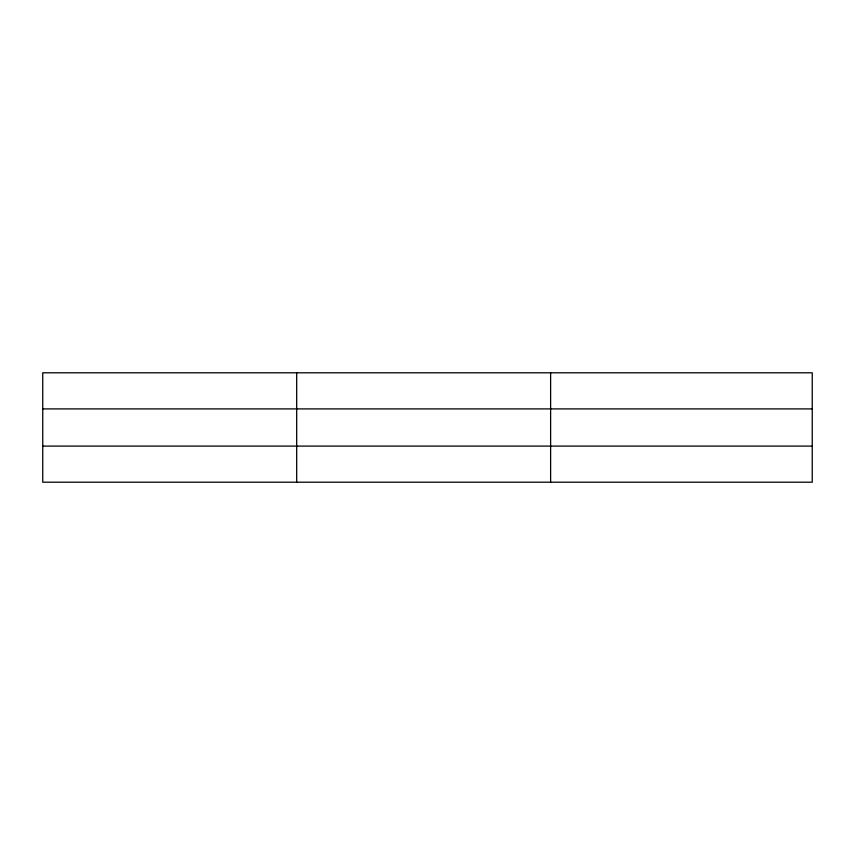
<?xml version="1.0" encoding="UTF-8"?>
<svg xmlns="http://www.w3.org/2000/svg" width="855" height="855" viewBox="0 0 855 855"><rect width="100%" height="100%" fill="white"/><g stroke="black" fill="none" stroke-linecap="round" stroke-linejoin="round"><path stroke-width="1.28" d="M296.685 372.801L296.685 482.199M550.62 372.801L550.62 482.199M812.25 446.096L812.25 482.199L42.75 482.199L42.75 372.801L812.25 372.801L812.25 446.096L42.75 446.096M42.75 408.904L812.25 408.904"/></g></svg>
